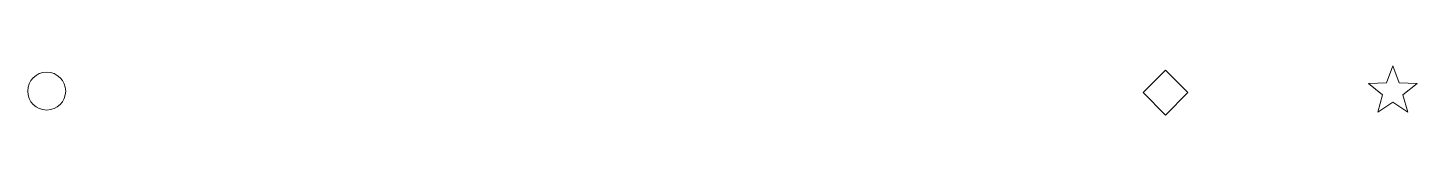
# Model space of a CAD drawing. Header units: inches. Extents: x 103 to 213, y -105 to -101.
import ezdxf

# ---------------------------------------------------------------- set-up
doc = ezdxf.new("R2010")
doc.units = ezdxf.units.IN
doc.header["$MEASUREMENT"] = 0
doc.layers.add('BLANC', color=7, linetype='Continuous')

msp = doc.modelspace()

# ---------------------------------------------------------------- linework, layer by layer
at = {"layer": 'BLANC', "lineweight": 0}
for points in [[(192.76, -101.08), (190.98, -102.85), (192.76, -104.63), (194.53, -102.85), (192.76, -101.08)], [(210.75, -100.73), (211.24, -102.08), (212.68, -102.13), (211.55, -103.02), (211.94, -104.4), (210.75, -103.61), (209.55, -104.4), (209.94, -103.02), (208.82, -102.13), (210.25, -102.08), (210.75, -100.73)]]:
    msp.add_lwpolyline(points, dxfattribs=at)
msp.add_open_spline([(105.71, -102.73), (105.71, -101.9), (105.04, -101.23), (104.21, -101.23), (103.38, -101.23), (102.71, -101.9), (102.71, -102.73), (102.71, -103.55), (103.38, -104.22), (104.21, -104.22), (105.04, -104.22), (105.71, -103.55), (105.71, -102.73)], degree=3, knots=[0, 0, 0, 0, 1, 1, 1, 2, 2, 2, 3, 3, 3, 4, 4, 4, 4], dxfattribs=at)

doc.saveas('drawing.dxf')
